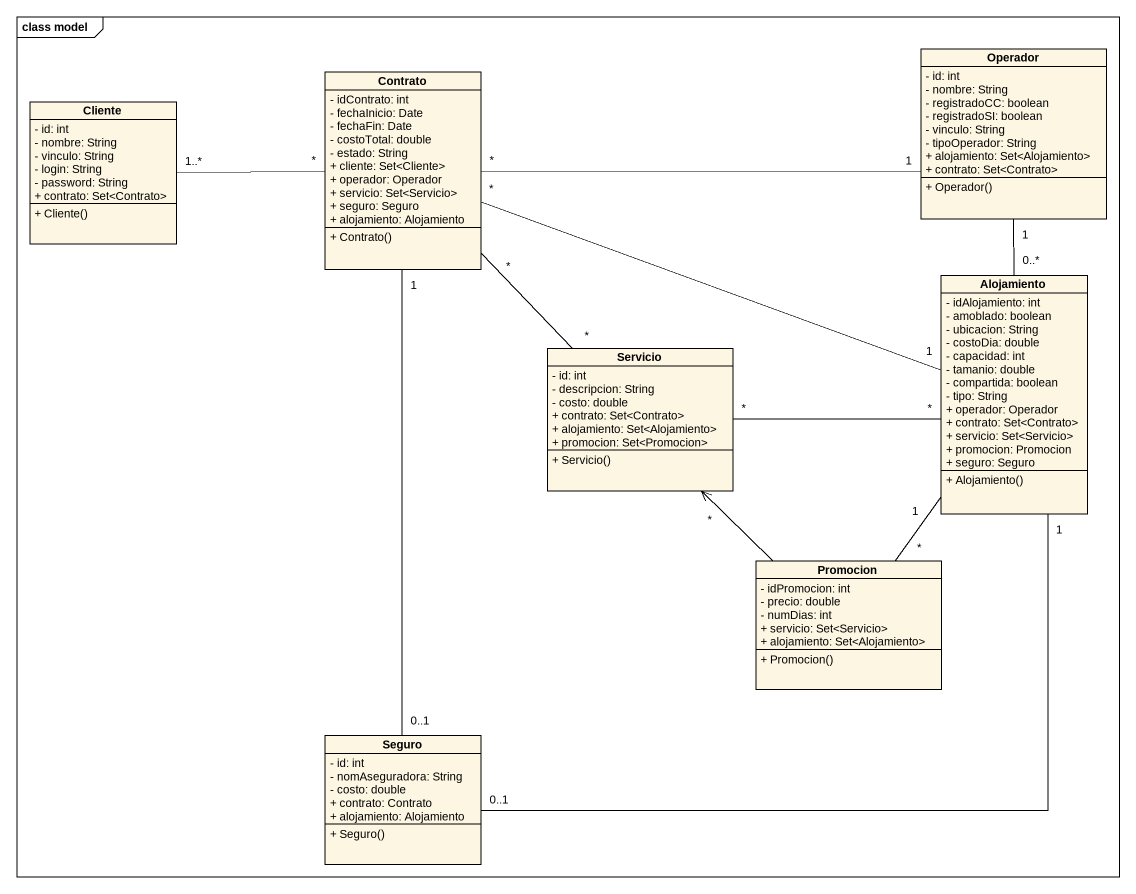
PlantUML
@startuml
mainframe class model
hide circle
hide empty members
skinparam classAttributeIconSize 0
class Operador {
  - id: int
  - nombre: String
  - registradoCC: boolean
  - registradoSI: boolean
  - vinculo: String
  - tipoOperador: String
  + alojamiento: Set<Alojamiento>
  + contrato: Set<Contrato>
  + Operador()
}
class Cliente {
  - id: int
  - nombre: String
  - vinculo: String
  - login: String
  - password: String
  + contrato: Set<Contrato>
  + Cliente()
}
class Contrato {
  - idContrato: int
  - fechaInicio: Date
  - fechaFin: Date
  - costoTotal: double
  - estado: String
  + cliente: Set<Cliente>
  + operador: Operador
  + servicio: Set<Servicio>
  + seguro: Seguro
  + alojamiento: Alojamiento
  + Contrato()
}
class Alojamiento {
  - idAlojamiento: int
  - amoblado: boolean
  - ubicacion: String
  - costoDia: double
  - capacidad: int
  - tamanio: double
  - compartida: boolean
  - tipo: String
  + operador: Operador
  + contrato: Set<Contrato>
  + servicio: Set<Servicio>
  + promocion: Promocion
  + seguro: Seguro
  + Alojamiento()
}
class Servicio {
  - id: int
  - descripcion: String
  - costo: double
  + contrato: Set<Contrato>
  + alojamiento: Set<Alojamiento>
  + promocion: Set<Promocion>
  + Servicio()
}
class Promocion {
  - idPromocion: int
  - precio: double
  - numDias: int
  + servicio: Set<Servicio>
  + alojamiento: Set<Alojamiento>
  + Promocion()
}
class Seguro {
  - id: int
  - nomAseguradora: String
  - costo: double
  + contrato: Contrato
  + alojamiento: Alojamiento
  + Seguro()
}
Cliente "1..*" -right- "*" Contrato
Contrato "*" -right- "1" Operador
Contrato "*" -right- "1" Alojamiento
Contrato "*" -- "*" Servicio
Alojamiento "0..*" -up- "1" Operador
Alojamiento "*" -left- "*" Servicio
Alojamiento "1" -- "*" Promocion
Alojamiento "1" -- "0..1" Seguro
Promocion -up-> "*" Servicio
Seguro "0..1" -up- "1" Contrato
@enduml
